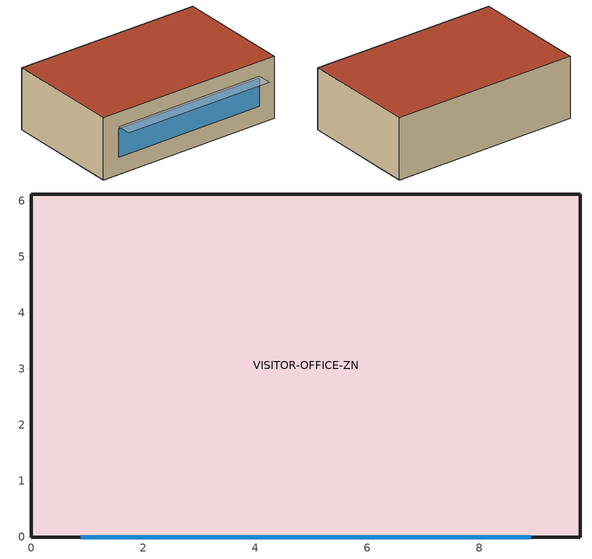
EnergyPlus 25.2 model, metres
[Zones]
VISITOR-OFFICE-ZN
 floor ground (FLOOR-CONSTRUCTION): 0,0 9.8,0 9.8,6.12 0,6.12 z0
 wall outside (WALL-CONSTRUCTION): 9.8,0 0,0 0,6.12 9.8,6.12 9.8,0 z0:3.2
 window (WINDOW-CONSTRUCTION): 8.92,0 0.88,0 z0.9:2.35
 roof outside (ROOF-CONSTRUCTION): 0,6.12 9.8,6.12 9.8,0 0,0 z3.2
shading: 0.88,-0.75 8.92,-0.75 8.92,0 0.88,0 z2.47
[Building]
quant-cli-openstudio-task-01-ubuntu: 0, Suburbs, 0.04, 0.4, FullExterior, 25, 6
[Site:Location]
Synthetic Test USA: 39, -104, -7, 1600
[Material]
WALL-MAT: Rough, 0.16, 0.045, 1100, 920, 0.9, 0.7, 0.7
ROOF-MAT: Rough, 0.22, 0.038, 900, 900, 0.9, 0.7, 0.7
FLOOR-MAT: Rough, 0.18, 1.2, 1600, 800, 0.9, 0.7, 0.7
[WindowMaterial:SimpleGlazingSystem]
LOW-E-GLASS: 1.65, 0.34, 0.62
[Construction]
WALL-CONSTRUCTION: WALL-MAT
ROOF-CONSTRUCTION: ROOF-MAT
FLOOR-CONSTRUCTION: FLOOR-MAT
WINDOW-CONSTRUCTION: LOW-E-GLASS
[HVACTemplate:Thermostat]
ENGIWORLD-THERMOSTAT: HEATING-SP, , COOLING-SP
[Zone]
VISITOR-OFFICE-ZN: 0, 0, 0, 0, 1, 1, 3.2, autocalculate, autocalculate
[HVACTemplate:Zone:IdealLoadsAirSystem]
VISITOR-OFFICE-ZN: ENGIWORLD-THERMOSTAT, ALWAYS-ON
[People]
VISITOR-OFFICE-PEOPLE: VISITOR-OFFICE-ZN, ALWAYS-ON, People/Area, , 0.05, , 0.3, autocalculate, ALWAYS-ON
[Lights]
VISITOR-OFFICE-LIGHTS: VISITOR-OFFICE-ZN, ALWAYS-ON, Watts/Area, , 6.2, , 0, 0.42, 0.18, 0, General
[ElectricEquipment]
VISITOR-OFFICE-EQUIPMENT: VISITOR-OFFICE-ZN, ALWAYS-ON, Watts/Area, , 7.4, , 0, 0.3, 0.2, General
[ZoneInfiltration:DesignFlowRate]
VISITOR-OFFICE-INFILTRATION: VISITOR-OFFICE-ZN, ALWAYS-ON, AirChanges/Hour, , , , 0.38, 0, 0, 0, 0
[Schedule:Compact]
ALWAYS-ON: Fraction, Through: 12/31, For: AllDays, Until: 24:00, 1
HEATING-SP: Temperature, Through: 12/31, For: AllDays, Until: 24:00, 20
COOLING-SP: Temperature, Through: 12/31, For: AllDays, Until: 24:00, 25
